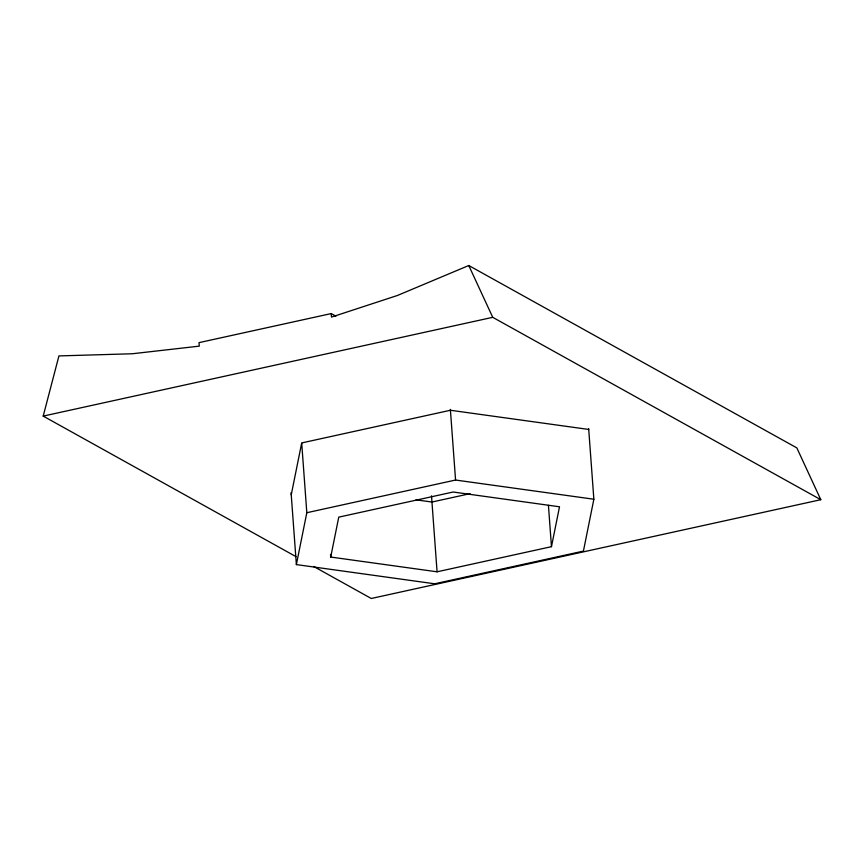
<?xml version="1.0" encoding="UTF-8"?>
<svg xmlns="http://www.w3.org/2000/svg" width="864" height="864" viewBox="0 0 864 864"><rect width="100%" height="100%" fill="white"/><g stroke="black" fill="none" stroke-linecap="round" stroke-linejoin="round"><path stroke-width="1.3" d="M291.244 494.824L301.698 442.94L450.436 410.26L588.73 429.451M588.665 428.576L593.86 499.23L583.416 551.102L434.668 583.794L296.374 564.592L306.817 512.719L301.73 443.394M330.718 557.053L338.753 517.147L453.146 492.016L559.505 506.779L551.47 546.674L437.076 571.806L330.718 557.053L330.523 554.386M296.006 556.643L43.2 416.102L58.936 355.914L132.235 353.765L199.282 346.14L199.022 342.63L331.236 313.578L335.923 316.181M313.643 566.449L371.261 598.482L820.8 499.705L796.846 447.898L468.774 265.518L397.44 295.477L331.495 317.088L331.236 313.578M43.2 416.102L492.739 317.326L820.8 499.705M306.817 512.719L455.566 480.038L593.86 499.23M470.092 493.657L431.957 502.038L416.005 499.824M468.774 265.518L492.739 317.326M548.435 505.343L551.47 546.674M450.371 409.374L455.566 480.038M431.503 495.828L437.076 571.806M291.082 492.61L296.374 564.592"/></g></svg>
